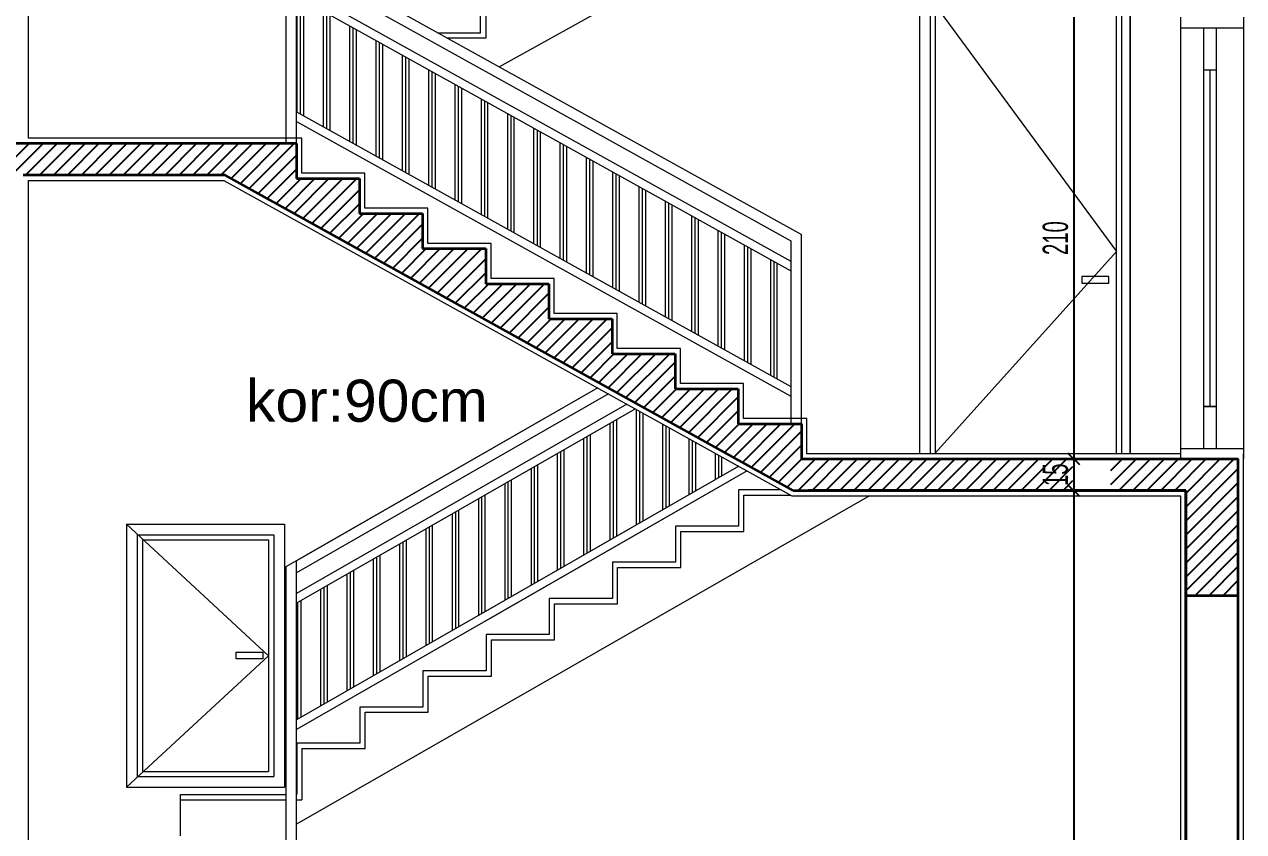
# Model space of a CAD drawing. Header units: inches. Extents: x -7543 to -822, y 102837 to 190349.
# Drawn here: x -828.2449 to -828.129, y 102836.9085 to 102836.9852 of the extents above; entities that cross this region are included whole.
import ezdxf

# ---------------------------------------------------------------- set-up
doc = ezdxf.new("R2010")
doc.units = ezdxf.units.IN
doc.header["$MEASUREMENT"] = 0
doc.linetypes.add('ACAD_ISO03W100', pattern=[30, 12, -18])
doc.layers.get('0').update_dxf_attribs({"lineweight": 25})
for name, color, linetype, lineweight, true_color in [('BALKON', 7, 'Continuous', 20, 0xffaaa9), ('DUVAR', 7, 'Continuous', 35, 0xfc4642), ('KAPI', 7, 'Continuous', 18, 0xffb360)]:
    doc.layers.add(name, color=color, linetype=linetype, lineweight=lineweight, true_color=true_color)
for name, color, linetype, lineweight in [('ICOL', 55, 'Continuous', 25), ('SIVA', 150, 'Continuous', 15), ('TARAMA', 8, 'Continuous', 25), ('YAZI', 7, 'Continuous', 25)]:
    doc.layers.add(name, color=color, linetype=linetype, lineweight=lineweight)
doc.styles.add('OLCU', font='tromand.shx', dxfattribs={"width": 0.6, "height": 12})
doc.styles.add('TURKCE', font='arial.ttf')

# ---------------------------------------------------------------- blocks, each defined once
blk = doc.blocks.new('_Oblique')
at = {"color": 0, "linetype": 'ByBlock', "lineweight": -2}
blk.add_line((-0.5, -0.5), (0.5, 0.5), dxfattribs=at)

msp = doc.modelspace()

# ---------------------------------------------------------------- linework, layer by layer
at = {"layer": 'BALKON'}
for p, q in [((-828.19978, 102836.98117), (-828.16517, 102837.00038)), ((-828.19978, 102836.98117), (-828.16517, 102837.00038)), ((-828.22005, 102836.99187), (-828.22005, 102836.97387)), ((-828.21905, 102836.99187), (-828.17105, 102836.96522)), ((-828.21905, 102836.97387), (-828.21905, 102836.99073)), ((-828.21905, 102836.99073), (-828.17205, 102836.96463)), ((-828.21905, 102836.98879), (-828.17205, 102836.96269)), ((-828.21905, 102836.98787), (-828.17205, 102836.96177)), ((-828.21897, 102836.97683), (-828.21897, 102836.98783)), ((-828.21865, 102836.97665), (-828.21865, 102836.98765)), ((-828.21834, 102836.97648), (-828.21834, 102836.98748)), ((-828.20155, 102836.98439), (-828.20155, 102836.98772)), ((-828.20155, 102836.98439), (-828.20155, 102836.98772)), ((-828.20105, 102836.98722), (-828.20105, 102836.98389)), ((-828.20105, 102836.98722), (-828.20105, 102836.98389)), ((-828.21647, 102836.97544), (-828.21647, 102836.98644)), ((-828.21615, 102836.97526), (-828.21615, 102836.98626)), ((-828.21584, 102836.97509), (-828.21584, 102836.98609)), ((-828.21397, 102836.97405), (-828.21397, 102836.98505)), ((-828.21365, 102836.97388), (-828.21365, 102836.98488)), ((-828.21334, 102836.9737), (-828.21334, 102836.9847)), ((-828.20558, 102836.98439), (-828.20155, 102836.98439)), ((-828.20558, 102836.98439), (-828.20155, 102836.98439)), ((-828.21147, 102836.97266), (-828.21147, 102836.98366)), ((-828.21115, 102836.97249), (-828.21115, 102836.98349)), ((-828.21084, 102836.97231), (-828.21084, 102836.98331)), ((-828.20105, 102836.98389), (-828.20468, 102836.98389)), ((-828.20105, 102836.98389), (-828.20468, 102836.98389)), ((-828.20897, 102836.97127), (-828.20897, 102836.98227)), ((-828.20865, 102836.9711), (-828.20865, 102836.9821)), ((-828.20834, 102836.97092), (-828.20834, 102836.98192)), ((-828.20647, 102836.96988), (-828.20647, 102836.98088)), ((-828.20615, 102836.96971), (-828.20615, 102836.98071)), ((-828.20584, 102836.96954), (-828.20584, 102836.98054)), ((-828.20397, 102836.9685), (-828.20397, 102836.9795)), ((-828.20365, 102836.96832), (-828.20365, 102836.97932)), ((-828.20334, 102836.96815), (-828.20334, 102836.97915)), ((-828.20147, 102836.96711), (-828.20147, 102836.97811)), ((-828.20115, 102836.96693), (-828.20115, 102836.97793)), ((-828.20084, 102836.96676), (-828.20084, 102836.97776)), ((-828.21905, 102836.97687), (-828.17205, 102836.95077)), ((-828.19897, 102836.96572), (-828.19897, 102836.97672)), ((-828.19865, 102836.96555), (-828.19865, 102836.97655)), ((-828.19834, 102836.96537), (-828.19834, 102836.97637)), ((-828.21905, 102836.97596), (-828.17205, 102836.94986)), ((-828.19647, 102836.96433), (-828.19647, 102836.97533)), ((-828.19615, 102836.96416), (-828.19615, 102836.97516)), ((-828.19584, 102836.96398), (-828.19584, 102836.97498)), ((-828.19397, 102836.96294), (-828.19397, 102836.97394)), ((-828.19365, 102836.96277), (-828.19365, 102836.97377)), ((-828.19334, 102836.96259), (-828.19334, 102836.97359)), ((-828.19147, 102836.96155), (-828.19147, 102836.97255)), ((-828.19115, 102836.96138), (-828.19115, 102836.97238)), ((-828.19084, 102836.96121), (-828.19084, 102836.97221)), ((-828.18897, 102836.96017), (-828.18897, 102836.97117)), ((-828.18865, 102836.95999), (-828.18865, 102836.97099)), ((-828.18834, 102836.95982), (-828.18834, 102836.97082)), ((-828.18647, 102836.95878), (-828.18647, 102836.96978)), ((-828.18615, 102836.9586), (-828.18615, 102836.9696)), ((-828.18584, 102836.95843), (-828.18584, 102836.96943)), ((-828.18397, 102836.95739), (-828.18397, 102836.96839)), ((-828.18365, 102836.95722), (-828.18365, 102836.96822)), ((-828.18334, 102836.95704), (-828.18334, 102836.96804)), ((-828.18147, 102836.956), (-828.18147, 102836.967)), ((-828.18115, 102836.95583), (-828.18115, 102836.96683)), ((-828.18084, 102836.95565), (-828.18084, 102836.96665)), ((-828.17897, 102836.95461), (-828.17897, 102836.96561)), ((-828.17865, 102836.95444), (-828.17865, 102836.96544)), ((-828.17834, 102836.95426), (-828.17834, 102836.96526)), ((-828.17205, 102836.96463), (-828.17205, 102836.94722)), ((-828.17105, 102836.94722), (-828.17105, 102836.96522)), ((-828.17647, 102836.95322), (-828.17647, 102836.96422)), ((-828.17615, 102836.95305), (-828.17615, 102836.96405)), ((-828.17584, 102836.95288), (-828.17584, 102836.96388)), ((-828.17397, 102836.95184), (-828.17397, 102836.96284)), ((-828.17365, 102836.95166), (-828.17365, 102836.96266)), ((-828.17334, 102836.95149), (-828.17334, 102836.96249)), ((-828.17105, 102836.94772), (-828.17105, 102836.96074)), ((-828.1904, 102836.95063), (-828.22005, 102836.93363)), ((-828.1904, 102836.95063), (-828.21905, 102836.9342)), ((-828.18938, 102836.95006), (-828.21905, 102836.93305)), ((-828.18938, 102836.95006), (-828.21905, 102836.93305)), ((-828.18765, 102836.9491), (-828.21905, 102836.93109)), ((-828.18765, 102836.9491), (-828.21905, 102836.93109)), ((-828.18683, 102836.94864), (-828.21905, 102836.93017)), ((-828.18683, 102836.94864), (-828.21905, 102836.93017)), ((-828.18672, 102836.93762), (-828.18672, 102836.94858)), ((-828.18641, 102836.9378), (-828.18641, 102836.94841)), ((-828.18922, 102836.93619), (-828.18922, 102836.94727)), ((-828.18891, 102836.93637), (-828.18891, 102836.94745)), ((-828.1886, 102836.93654), (-828.1886, 102836.94763)), ((-828.1861, 102836.93798), (-828.1861, 102836.94824)), ((-828.18422, 102836.93905), (-828.18422, 102836.9472)), ((-828.1911, 102836.93511), (-828.1911, 102836.9462)), ((-828.18391, 102836.93923), (-828.18391, 102836.94702)), ((-828.1836, 102836.93941), (-828.1836, 102836.94685)), ((-828.19172, 102836.93475), (-828.19172, 102836.94584)), ((-828.19141, 102836.93493), (-828.19141, 102836.94602)), ((-828.18172, 102836.94049), (-828.18172, 102836.94581)), ((-828.18141, 102836.94067), (-828.18141, 102836.94563)), ((-828.1811, 102836.94084), (-828.1811, 102836.94546)), ((-828.19422, 102836.93332), (-828.19422, 102836.9444)), ((-828.19391, 102836.9335), (-828.19391, 102836.94458)), ((-828.1936, 102836.93368), (-828.1936, 102836.94476)), ((-828.17922, 102836.94192), (-828.17922, 102836.94442)), ((-828.17891, 102836.9421), (-828.17891, 102836.94425)), ((-828.1786, 102836.94228), (-828.1786, 102836.94407)), ((-828.17701, 102836.94319), (-828.21905, 102836.91908)), ((-828.17619, 102836.94274), (-828.21905, 102836.91816)), ((-828.17701, 102836.94319), (-828.20196, 102836.92888)), ((-828.17619, 102836.94274), (-828.20113, 102836.92844)), ((-828.19672, 102836.93189), (-828.19672, 102836.94297)), ((-828.19641, 102836.93207), (-828.19641, 102836.94315)), ((-828.1961, 102836.93224), (-828.1961, 102836.94333)), ((-828.19922, 102836.93045), (-828.19922, 102836.94154)), ((-828.19891, 102836.93063), (-828.19891, 102836.94172)), ((-828.1986, 102836.93081), (-828.1986, 102836.9419)), ((-828.16459, 102836.94038), (-828.21905, 102836.90916)), ((-828.20141, 102836.9292), (-828.20141, 102836.94028)), ((-828.2011, 102836.92938), (-828.2011, 102836.94046)), ((-828.17297, 102836.94094), (-828.17702, 102836.94094)), ((-828.17702, 102836.94094), (-828.17702, 102836.9375)), ((-828.17652, 102836.937), (-828.17652, 102836.94044)), ((-828.17652, 102836.94044), (-828.17207, 102836.94044)), ((-828.20172, 102836.92902), (-828.20172, 102836.9401)), ((-828.20422, 102836.92759), (-828.20422, 102836.93867)), ((-828.20391, 102836.92777), (-828.20391, 102836.93885)), ((-828.2036, 102836.92794), (-828.2036, 102836.93903)), ((-828.20672, 102836.92615), (-828.20672, 102836.93724)), ((-828.20641, 102836.92633), (-828.20641, 102836.93742)), ((-828.2061, 102836.92651), (-828.2061, 102836.9376)), ((-828.17702, 102836.9375), (-828.18302, 102836.9375)), ((-828.18302, 102836.9375), (-828.18302, 102836.93406)), ((-828.18252, 102836.93356), (-828.18252, 102836.937)), ((-828.18252, 102836.937), (-828.17652, 102836.937)), ((-828.20922, 102836.92472), (-828.20922, 102836.9358)), ((-828.20891, 102836.9249), (-828.20891, 102836.93598)), ((-828.2086, 102836.92508), (-828.2086, 102836.93616)), ((-828.21141, 102836.92347), (-828.21141, 102836.93455)), ((-828.2111, 102836.92364), (-828.2111, 102836.93473)), ((-828.22005, 102836.93363), (-828.22005, 102836.88934)), ((-828.21905, 102836.88934), (-828.21905, 102836.9342)), ((-828.2136, 102836.92221), (-828.2136, 102836.9333)), ((-828.21172, 102836.92329), (-828.21172, 102836.93437)), ((-828.18302, 102836.93406), (-828.18902, 102836.93406)), ((-828.18902, 102836.93406), (-828.18902, 102836.93062)), ((-828.18852, 102836.93012), (-828.18852, 102836.93356)), ((-828.18852, 102836.93356), (-828.18252, 102836.93356)), ((-828.21422, 102836.92185), (-828.21422, 102836.93294)), ((-828.21391, 102836.92203), (-828.21391, 102836.93312)), ((-828.21672, 102836.92042), (-828.21672, 102836.9315)), ((-828.21641, 102836.9206), (-828.21641, 102836.93168)), ((-828.2161, 102836.92078), (-828.2161, 102836.93186)), ((-828.21891, 102836.91917), (-828.21891, 102836.93025)), ((-828.2186, 102836.91934), (-828.2186, 102836.93043)), ((-828.18902, 102836.93062), (-828.19502, 102836.93062)), ((-828.19502, 102836.93062), (-828.19502, 102836.92718)), ((-828.19452, 102836.92668), (-828.19452, 102836.93012)), ((-828.19452, 102836.93012), (-828.18852, 102836.93012)), ((-828.19502, 102836.92718), (-828.20102, 102836.92718)), ((-828.20102, 102836.92718), (-828.20102, 102836.92374)), ((-828.20052, 102836.92324), (-828.20052, 102836.92668)), ((-828.20052, 102836.92668), (-828.19452, 102836.92668)), ((-828.20102, 102836.92374), (-828.20702, 102836.92374)), ((-828.20702, 102836.92374), (-828.20702, 102836.9203)), ((-828.20652, 102836.9198), (-828.20652, 102836.92324)), ((-828.20652, 102836.92324), (-828.20052, 102836.92324)), ((-828.20702, 102836.9203), (-828.21302, 102836.9203)), ((-828.21302, 102836.9203), (-828.21302, 102836.91686)), ((-828.21252, 102836.91636), (-828.21252, 102836.9198)), ((-828.21252, 102836.9198), (-828.20652, 102836.9198)), ((-828.21302, 102836.91686), (-828.21902, 102836.91686)), ((-828.21902, 102836.91686), (-828.21902, 102836.91198)), ((-828.21852, 102836.91636), (-828.21252, 102836.91636)), ((-828.21852, 102836.91636), (-828.21852, 102836.91148)), ((-828.23006, 102836.90804), (-828.23006, 102836.91198)), ((-828.23006, 102836.91198), (-828.22005, 102836.91198)), ((-828.23006, 102836.91148), (-828.22005, 102836.91148)), ((-828.21905, 102836.91198), (-828.21902, 102836.91198)), ((-828.21905, 102836.91148), (-828.21852, 102836.91148))]:
    msp.add_line(p, q, dxfattribs=at)
at = {"layer": 'DUVAR'}
for p, q in [((-828.21905, 102836.97387), (-828.24902, 102836.97387)), ((-828.21905, 102836.97387), (-828.21905, 102836.97054)), ((-828.22583, 102836.97087), (-828.24502, 102836.97087)), ((-828.17183, 102836.94088), (-828.22583, 102836.97087)), ((-828.21905, 102836.97054), (-828.21305, 102836.97054)), ((-828.21305, 102836.97054), (-828.21305, 102836.96721)), ((-828.21305, 102836.96721), (-828.20705, 102836.96721)), ((-828.20705, 102836.96721), (-828.20705, 102836.96388)), ((-828.20705, 102836.96388), (-828.20105, 102836.96388)), ((-828.20105, 102836.96388), (-828.20105, 102836.96054)), ((-828.20105, 102836.96054), (-828.19505, 102836.96054)), ((-828.19505, 102836.96054), (-828.19505, 102836.95721)), ((-828.19505, 102836.95721), (-828.18905, 102836.95721)), ((-828.18905, 102836.95721), (-828.18905, 102836.95388)), ((-828.18905, 102836.95388), (-828.18305, 102836.95388)), ((-828.18305, 102836.95388), (-828.18305, 102836.95055)), ((-828.18305, 102836.95055), (-828.17705, 102836.95055)), ((-828.17705, 102836.95055), (-828.17705, 102836.94722)), ((-828.17705, 102836.94722), (-828.17105, 102836.94722)), ((-828.17105, 102836.94722), (-828.17105, 102836.94388)), ((-828.17105, 102836.94388), (-828.12952, 102836.94388)), ((-828.12952, 102836.83988), (-828.12952, 102836.94388)), ((-828.17183, 102836.94088), (-828.13452, 102836.94088)), ((-828.13452, 102836.94088), (-828.17042, 102836.94088)), ((-828.13452, 102836.94088), (-828.13452, 102836.85788)), ((-828.13452, 102836.94088), (-828.13452, 102836.85788)), ((-828.13452, 102836.85788), (-828.13452, 102836.94088)), ((-828.13452, 102836.85788), (-828.13452, 102836.94088)), ((-828.12952, 102836.93088), (-828.13452, 102836.93088))]:
    msp.add_line(p, q, dxfattribs=at)
at = {"layer": 'ICOL'}
for p, q in [((-828.14517, 102836.98588), (-828.14517, 102836.94388)), ((-828.14517, 102836.94388), (-828.14517, 102836.94088)), ((-828.14517, 102836.94088), (-828.14517, 102836.85788))]:
    msp.add_line(p, q, dxfattribs=at)
at = {"layer": 'ICOL', "color": 53}
for p, q in [((-828.1416, 102836.94388), (-828.14601, 102836.94388)), ((-828.1416, 102836.94388), (-828.14601, 102836.94388)), ((-828.1416, 102836.94088), (-828.14601, 102836.94088)), ((-828.1416, 102836.94088), (-828.14601, 102836.94088))]:
    msp.add_line(p, q, dxfattribs=at)
at = {"layer": 'KAPI'}
for p, q in [((-828.15979, 102836.94448), (-828.15979, 102836.98848)), ((-828.13979, 102836.94448), (-828.13979, 102836.98848)), ((-828.13979, 102836.94448), (-828.13979, 102836.98848)), ((-828.15879, 102836.94448), (-828.15879, 102836.98748)), ((-828.15829, 102836.94448), (-828.15829, 102836.98698)), ((-828.14109, 102836.94448), (-828.14109, 102836.98698)), ((-828.14059, 102836.94448), (-828.14059, 102836.98748)), ((-828.13979, 102836.98748), (-828.13979, 102836.94438)), ((-828.13979, 102836.98748), (-828.13979, 102836.94438)), ((-828.13502, 102836.98588), (-828.13502, 102836.98488)), ((-828.12902, 102836.98588), (-828.12902, 102836.94488)), ((-828.13502, 102836.98488), (-828.12902, 102836.98488)), ((-828.13502, 102836.98488), (-828.13502, 102836.94488)), ((-828.13282, 102836.98488), (-828.13282, 102836.94488)), ((-828.13162, 102836.98488), (-828.13162, 102836.94488)), ((-828.13282, 102836.98088), (-828.13162, 102836.98088)), ((-828.13222, 102836.98088), (-828.13222, 102836.94888)), ((-828.13282, 102836.94888), (-828.13162, 102836.94888)), ((-828.13162, 102836.94888), (-828.13282, 102836.94888)), ((-828.13502, 102836.94488), (-828.12902, 102836.94488)), ((-828.13502, 102836.94488), (-828.13502, 102836.94388)), ((-828.12902, 102836.94488), (-828.12902, 102836.94388)), ((-828.23519, 102836.93768), (-828.22019, 102836.93768)), ((-828.23519, 102836.93768), (-828.23519, 102836.91268)), ((-828.22019, 102836.93768), (-828.22019, 102836.91268)), ((-828.23419, 102836.93668), (-828.22119, 102836.93668)), ((-828.23419, 102836.93668), (-828.23419, 102836.91368)), ((-828.23369, 102836.93618), (-828.22169, 102836.93618)), ((-828.23369, 102836.93618), (-828.23369, 102836.91418)), ((-828.22169, 102836.93618), (-828.22169, 102836.91418)), ((-828.22119, 102836.93668), (-828.22119, 102836.91368)), ((-828.22479, 102836.92487), (-828.22479, 102836.9255)), ((-828.22479, 102836.9255), (-828.22224, 102836.9255)), ((-828.22224, 102836.9255), (-828.22224, 102836.92487)), ((-828.22224, 102836.92487), (-828.22479, 102836.92487)), ((-828.23419, 102836.91368), (-828.22119, 102836.91368)), ((-828.23369, 102836.91418), (-828.22169, 102836.91418)), ((-828.23519, 102836.91268), (-828.22019, 102836.91268))]:
    msp.add_line(p, q, dxfattribs=at)
at = {"layer": 'KAPI', "linetype": 'ACAD_ISO03W100'}
for p, q in [((-828.15829, 102836.98698), (-828.14109, 102836.96361)), ((-828.14109, 102836.96361), (-828.15829, 102836.94448)), ((-828.23519, 102836.93768), (-828.22169, 102836.92518)), ((-828.22169, 102836.92518), (-828.23519, 102836.91268))]:
    msp.add_line(p, q, dxfattribs=at)
at = {"layer": 'KAPI'}
msp.add_lwpolyline([(-828.14184, 102836.96123), (-828.14439, 102836.96123), (-828.14439, 102836.96059), (-828.14184, 102836.96059)], close=True, dxfattribs=at)
at = {"layer": 'SIVA'}
for p, q in [((-828.24452, 102836.97437), (-828.24452, 102837.00063)), ((-828.21855, 102836.97437), (-828.24452, 102836.97437)), ((-828.21855, 102836.97104), (-828.21855, 102836.97437)), ((-828.24452, 102836.93718), (-828.24452, 102836.97037)), ((-828.24452, 102836.97037), (-828.22596, 102836.97037)), ((-828.22596, 102836.97037), (-828.17196, 102836.94038)), ((-828.21255, 102836.97104), (-828.21855, 102836.97104)), ((-828.21255, 102836.96771), (-828.21255, 102836.97104)), ((-828.20655, 102836.96771), (-828.21255, 102836.96771)), ((-828.20655, 102836.96438), (-828.20655, 102836.96771)), ((-828.20055, 102836.96438), (-828.20655, 102836.96438)), ((-828.20055, 102836.96104), (-828.20055, 102836.96438)), ((-828.19455, 102836.96104), (-828.20055, 102836.96104)), ((-828.19455, 102836.95771), (-828.19455, 102836.96104)), ((-828.18855, 102836.95771), (-828.19455, 102836.95771)), ((-828.18855, 102836.95438), (-828.18855, 102836.95771)), ((-828.18255, 102836.95438), (-828.18855, 102836.95438)), ((-828.18255, 102836.95105), (-828.18255, 102836.95438)), ((-828.17655, 102836.95105), (-828.18255, 102836.95105)), ((-828.17655, 102836.94772), (-828.17655, 102836.95105)), ((-828.17055, 102836.94772), (-828.17655, 102836.94772)), ((-828.17055, 102836.94438), (-828.17055, 102836.94772)), ((-828.13502, 102836.94438), (-828.17055, 102836.94438)), ((-828.13452, 102836.94388), (-828.13502, 102836.94388)), ((-828.12902, 102836.83988), (-828.12902, 102836.94438)), ((-828.24452, 102836.89622), (-828.24452, 102836.94088)), ((-828.17196, 102836.94038), (-828.13502, 102836.94038)), ((-828.13502, 102836.94038), (-828.13502, 102836.85838))]:
    msp.add_line(p, q, dxfattribs=at)
at = {"layer": 'TARAMA'}
for p, q in [((-828.24902, 102836.9693), (-828.24445, 102836.97387)), ((-828.24902, 102836.96798), (-828.24312, 102836.97387)), ((-828.2448, 102836.97087), (-828.2418, 102836.97387)), ((-828.24347, 102836.97087), (-828.24047, 102836.97387)), ((-828.24214, 102836.97087), (-828.23914, 102836.97387)), ((-828.24082, 102836.97087), (-828.23782, 102836.97387)), ((-828.23949, 102836.97087), (-828.23649, 102836.97387)), ((-828.23817, 102836.97087), (-828.23517, 102836.97387)), ((-828.23684, 102836.97087), (-828.23384, 102836.97387)), ((-828.23552, 102836.97087), (-828.23252, 102836.97387)), ((-828.23419, 102836.97087), (-828.23119, 102836.97387)), ((-828.23286, 102836.97087), (-828.22986, 102836.97387)), ((-828.23154, 102836.97087), (-828.22854, 102836.97387)), ((-828.23021, 102836.97087), (-828.22721, 102836.97387)), ((-828.22889, 102836.97087), (-828.22589, 102836.97387)), ((-828.22756, 102836.97087), (-828.22456, 102836.97387)), ((-828.22623, 102836.97087), (-828.22323, 102836.97387)), ((-828.22524, 102836.97054), (-828.22191, 102836.97387)), ((-828.22438, 102836.97007), (-828.22058, 102836.97387)), ((-828.22353, 102836.9696), (-828.21926, 102836.97387)), ((-828.2444, 102836.97326), (-828.2444, 102836.97326)), ((-828.24307, 102836.97326), (-828.24307, 102836.97326)), ((-828.24174, 102836.97326), (-828.24174, 102836.97326)), ((-828.24042, 102836.97326), (-828.24042, 102836.97326)), ((-828.23909, 102836.97326), (-828.23909, 102836.97326)), ((-828.23777, 102836.97326), (-828.23777, 102836.97326)), ((-828.23644, 102836.97326), (-828.23644, 102836.97326)), ((-828.23511, 102836.97326), (-828.23511, 102836.97326)), ((-828.23379, 102836.97326), (-828.23379, 102836.97326)), ((-828.23246, 102836.97326), (-828.23246, 102836.97326)), ((-828.23114, 102836.97326), (-828.23114, 102836.97326)), ((-828.22981, 102836.97326), (-828.22981, 102836.97326)), ((-828.22849, 102836.97326), (-828.22849, 102836.97326)), ((-828.22716, 102836.97326), (-828.22716, 102836.97326)), ((-828.22583, 102836.97326), (-828.22583, 102836.97326)), ((-828.22451, 102836.97326), (-828.22451, 102836.97326)), ((-828.22318, 102836.97326), (-828.22318, 102836.97326)), ((-828.22268, 102836.96912), (-828.21905, 102836.97275)), ((-828.22186, 102836.97326), (-828.22186, 102836.97326)), ((-828.22053, 102836.97326), (-828.22053, 102836.97326)), ((-828.2192, 102836.97326), (-828.2192, 102836.97326)), ((-828.2444, 102836.97194), (-828.2444, 102836.97194)), ((-828.24373, 102836.9726), (-828.24373, 102836.9726)), ((-828.24307, 102836.97194), (-828.24307, 102836.97194)), ((-828.24241, 102836.9726), (-828.24241, 102836.9726)), ((-828.24174, 102836.97194), (-828.24174, 102836.97194)), ((-828.24108, 102836.9726), (-828.24108, 102836.9726)), ((-828.24042, 102836.97194), (-828.24042, 102836.97194)), ((-828.23975, 102836.9726), (-828.23975, 102836.9726)), ((-828.23909, 102836.97194), (-828.23909, 102836.97194)), ((-828.23843, 102836.9726), (-828.23843, 102836.9726)), ((-828.23777, 102836.97194), (-828.23777, 102836.97194)), ((-828.2371, 102836.9726), (-828.2371, 102836.9726)), ((-828.23644, 102836.97194), (-828.23644, 102836.97194)), ((-828.23578, 102836.9726), (-828.23578, 102836.9726)), ((-828.23511, 102836.97194), (-828.23511, 102836.97194)), ((-828.23445, 102836.9726), (-828.23445, 102836.9726)), ((-828.23379, 102836.97194), (-828.23379, 102836.97194)), ((-828.23313, 102836.9726), (-828.23313, 102836.9726)), ((-828.23246, 102836.97194), (-828.23246, 102836.97194)), ((-828.2318, 102836.9726), (-828.2318, 102836.9726)), ((-828.23114, 102836.97194), (-828.23114, 102836.97194)), ((-828.23047, 102836.9726), (-828.23047, 102836.9726)), ((-828.22981, 102836.97194), (-828.22981, 102836.97194)), ((-828.22915, 102836.9726), (-828.22915, 102836.9726)), ((-828.22849, 102836.97194), (-828.22849, 102836.97194)), ((-828.22782, 102836.9726), (-828.22782, 102836.9726)), ((-828.22716, 102836.97194), (-828.22716, 102836.97194)), ((-828.2265, 102836.9726), (-828.2265, 102836.9726)), ((-828.22583, 102836.97194), (-828.22583, 102836.97194)), ((-828.22517, 102836.9726), (-828.22517, 102836.9726)), ((-828.22451, 102836.97194), (-828.22451, 102836.97194)), ((-828.22384, 102836.9726), (-828.22384, 102836.9726)), ((-828.22318, 102836.97194), (-828.22318, 102836.97194)), ((-828.22252, 102836.9726), (-828.22252, 102836.9726)), ((-828.22186, 102836.97194), (-828.22186, 102836.97194)), ((-828.22119, 102836.9726), (-828.22119, 102836.9726)), ((-828.22053, 102836.97194), (-828.22053, 102836.97194)), ((-828.21987, 102836.9726), (-828.21987, 102836.9726)), ((-828.2192, 102836.97194), (-828.2192, 102836.97194)), ((-828.24373, 102836.97127), (-828.24373, 102836.97127)), ((-828.24241, 102836.97127), (-828.24241, 102836.97127)), ((-828.24108, 102836.97127), (-828.24108, 102836.97127)), ((-828.23975, 102836.97127), (-828.23975, 102836.97127)), ((-828.23843, 102836.97127), (-828.23843, 102836.97127)), ((-828.2371, 102836.97127), (-828.2371, 102836.97127)), ((-828.23578, 102836.97127), (-828.23578, 102836.97127)), ((-828.23445, 102836.97127), (-828.23445, 102836.97127)), ((-828.23313, 102836.97127), (-828.23313, 102836.97127)), ((-828.2318, 102836.97127), (-828.2318, 102836.97127)), ((-828.23047, 102836.97127), (-828.23047, 102836.97127)), ((-828.22915, 102836.97127), (-828.22915, 102836.97127)), ((-828.22782, 102836.97127), (-828.22782, 102836.97127)), ((-828.2265, 102836.97127), (-828.2265, 102836.97127)), ((-828.22517, 102836.97127), (-828.22517, 102836.97127)), ((-828.22451, 102836.97061), (-828.22451, 102836.97061)), ((-828.22384, 102836.97127), (-828.22384, 102836.97127)), ((-828.22318, 102836.97061), (-828.22318, 102836.97061)), ((-828.22252, 102836.97127), (-828.22252, 102836.97127)), ((-828.22186, 102836.97061), (-828.22186, 102836.97061)), ((-828.22183, 102836.96865), (-828.21905, 102836.97143)), ((-828.22119, 102836.97127), (-828.22119, 102836.97127)), ((-828.22097, 102836.96818), (-828.21861, 102836.97054)), ((-828.22053, 102836.97061), (-828.22053, 102836.97061)), ((-828.22012, 102836.9677), (-828.21729, 102836.97054)), ((-828.21987, 102836.97127), (-828.21987, 102836.97127)), ((-828.21927, 102836.96723), (-828.21596, 102836.97054)), ((-828.2192, 102836.97061), (-828.2192, 102836.97061)), ((-828.21842, 102836.96676), (-828.21463, 102836.97054)), ((-828.21757, 102836.96628), (-828.21331, 102836.97054)), ((-828.22384, 102836.96995), (-828.22384, 102836.96995)), ((-828.22252, 102836.96995), (-828.22252, 102836.96995)), ((-828.22186, 102836.96929), (-828.22186, 102836.96929)), ((-828.22119, 102836.96995), (-828.22119, 102836.96995)), ((-828.22053, 102836.96929), (-828.22053, 102836.96929)), ((-828.21987, 102836.96995), (-828.21987, 102836.96995)), ((-828.2192, 102836.96929), (-828.2192, 102836.96929)), ((-828.21854, 102836.96995), (-828.21854, 102836.96995)), ((-828.21788, 102836.96929), (-828.21788, 102836.96929)), ((-828.21722, 102836.96995), (-828.21722, 102836.96995)), ((-828.21671, 102836.96581), (-828.21305, 102836.96947)), ((-828.21655, 102836.96929), (-828.21655, 102836.96929)), ((-828.21589, 102836.96995), (-828.21589, 102836.96995)), ((-828.21523, 102836.96929), (-828.21523, 102836.96929)), ((-828.21456, 102836.96995), (-828.21456, 102836.96995)), ((-828.2139, 102836.96929), (-828.2139, 102836.96929)), ((-828.21324, 102836.96995), (-828.21324, 102836.96995)), ((-828.22119, 102836.96862), (-828.22119, 102836.96862)), ((-828.21987, 102836.96862), (-828.21987, 102836.96862)), ((-828.21854, 102836.96862), (-828.21854, 102836.96862)), ((-828.21722, 102836.96862), (-828.21722, 102836.96862)), ((-828.21589, 102836.96862), (-828.21589, 102836.96862)), ((-828.21586, 102836.96534), (-828.21305, 102836.96815)), ((-828.21456, 102836.96862), (-828.21456, 102836.96862)), ((-828.21324, 102836.96862), (-828.21324, 102836.96862)), ((-828.22053, 102836.96796), (-828.22053, 102836.96796)), ((-828.2192, 102836.96796), (-828.2192, 102836.96796)), ((-828.21854, 102836.9673), (-828.21854, 102836.9673)), ((-828.21788, 102836.96796), (-828.21788, 102836.96796)), ((-828.21722, 102836.9673), (-828.21722, 102836.9673)), ((-828.21655, 102836.96796), (-828.21655, 102836.96796)), ((-828.21589, 102836.9673), (-828.21589, 102836.9673)), ((-828.21523, 102836.96796), (-828.21523, 102836.96796)), ((-828.21501, 102836.96486), (-828.21266, 102836.96721)), ((-828.21456, 102836.9673), (-828.21456, 102836.9673)), ((-828.21416, 102836.96439), (-828.21134, 102836.96721)), ((-828.2139, 102836.96796), (-828.2139, 102836.96796)), ((-828.2133, 102836.96392), (-828.21001, 102836.96721)), ((-828.21324, 102836.9673), (-828.21324, 102836.9673)), ((-828.21245, 102836.96344), (-828.20869, 102836.96721)), ((-828.2116, 102836.96297), (-828.20736, 102836.96721)), ((-828.21788, 102836.96663), (-828.21788, 102836.96663)), ((-828.21655, 102836.96663), (-828.21655, 102836.96663)), ((-828.21589, 102836.96597), (-828.21589, 102836.96597)), ((-828.21523, 102836.96663), (-828.21523, 102836.96663)), ((-828.21456, 102836.96597), (-828.21456, 102836.96597)), ((-828.2139, 102836.96663), (-828.2139, 102836.96663)), ((-828.21324, 102836.96597), (-828.21324, 102836.96597)), ((-828.21258, 102836.96663), (-828.21258, 102836.96663)), ((-828.21191, 102836.96597), (-828.21191, 102836.96597)), ((-828.21125, 102836.96663), (-828.21125, 102836.96663)), ((-828.21075, 102836.9625), (-828.20705, 102836.96619)), ((-828.21059, 102836.96597), (-828.21059, 102836.96597)), ((-828.20992, 102836.96663), (-828.20992, 102836.96663)), ((-828.20926, 102836.96597), (-828.20926, 102836.96597)), ((-828.2086, 102836.96663), (-828.2086, 102836.96663)), ((-828.20793, 102836.96597), (-828.20793, 102836.96597)), ((-828.20727, 102836.96663), (-828.20727, 102836.96663)), ((-828.21523, 102836.96531), (-828.21523, 102836.96531)), ((-828.21456, 102836.96464), (-828.21456, 102836.96464)), ((-828.2139, 102836.96531), (-828.2139, 102836.96531)), ((-828.21324, 102836.96464), (-828.21324, 102836.96464)), ((-828.21258, 102836.96531), (-828.21258, 102836.96531)), ((-828.21191, 102836.96464), (-828.21191, 102836.96464)), ((-828.21125, 102836.96531), (-828.21125, 102836.96531)), ((-828.21059, 102836.96464), (-828.21059, 102836.96464)), ((-828.20992, 102836.96531), (-828.20992, 102836.96531)), ((-828.20989, 102836.96202), (-828.20705, 102836.96487)), ((-828.20926, 102836.96464), (-828.20926, 102836.96464)), ((-828.2086, 102836.96531), (-828.2086, 102836.96531)), ((-828.20793, 102836.96464), (-828.20793, 102836.96464)), ((-828.20727, 102836.96531), (-828.20727, 102836.96531)), ((-828.21258, 102836.96398), (-828.21258, 102836.96398)), ((-828.21125, 102836.96398), (-828.21125, 102836.96398)), ((-828.20992, 102836.96398), (-828.20992, 102836.96398)), ((-828.20904, 102836.96155), (-828.20671, 102836.96388)), ((-828.2086, 102836.96398), (-828.2086, 102836.96398)), ((-828.20819, 102836.96108), (-828.20539, 102836.96388)), ((-828.20734, 102836.9606), (-828.20406, 102836.96388)), ((-828.20727, 102836.96398), (-828.20727, 102836.96398)), ((-828.20648, 102836.96013), (-828.20274, 102836.96388)), ((-828.20563, 102836.95966), (-828.20141, 102836.96388)), ((-828.21191, 102836.96332), (-828.21191, 102836.96332)), ((-828.21059, 102836.96332), (-828.21059, 102836.96332)), ((-828.20992, 102836.96266), (-828.20992, 102836.96266)), ((-828.20926, 102836.96332), (-828.20926, 102836.96332)), ((-828.2086, 102836.96266), (-828.2086, 102836.96266)), ((-828.20793, 102836.96332), (-828.20793, 102836.96332)), ((-828.20727, 102836.96266), (-828.20727, 102836.96266)), ((-828.20661, 102836.96332), (-828.20661, 102836.96332)), ((-828.20595, 102836.96266), (-828.20595, 102836.96266)), ((-828.20528, 102836.96332), (-828.20528, 102836.96332)), ((-828.20478, 102836.95918), (-828.20105, 102836.96291)), ((-828.20462, 102836.96266), (-828.20462, 102836.96266)), ((-828.20396, 102836.96332), (-828.20396, 102836.96332)), ((-828.20329, 102836.96266), (-828.20329, 102836.96266)), ((-828.20263, 102836.96332), (-828.20263, 102836.96332)), ((-828.20197, 102836.96266), (-828.20197, 102836.96266)), ((-828.20131, 102836.96332), (-828.20131, 102836.96332)), ((-828.20926, 102836.96199), (-828.20926, 102836.96199)), ((-828.2086, 102836.96133), (-828.2086, 102836.96133)), ((-828.20793, 102836.96199), (-828.20793, 102836.96199)), ((-828.20727, 102836.96133), (-828.20727, 102836.96133)), ((-828.20661, 102836.96199), (-828.20661, 102836.96199)), ((-828.20595, 102836.96133), (-828.20595, 102836.96133)), ((-828.20528, 102836.96199), (-828.20528, 102836.96199)), ((-828.20462, 102836.96133), (-828.20462, 102836.96133)), ((-828.20396, 102836.96199), (-828.20396, 102836.96199)), ((-828.20393, 102836.95871), (-828.20105, 102836.96158)), ((-828.20329, 102836.96133), (-828.20329, 102836.96133)), ((-828.20263, 102836.96199), (-828.20263, 102836.96199)), ((-828.20197, 102836.96133), (-828.20197, 102836.96133)), ((-828.20131, 102836.96199), (-828.20131, 102836.96199)), ((-828.20661, 102836.96067), (-828.20661, 102836.96067)), ((-828.20595, 102836.96), (-828.20595, 102836.96)), ((-828.20528, 102836.96067), (-828.20528, 102836.96067)), ((-828.20462, 102836.96), (-828.20462, 102836.96)), ((-828.20396, 102836.96067), (-828.20396, 102836.96067)), ((-828.20329, 102836.96), (-828.20329, 102836.96)), ((-828.20307, 102836.95824), (-828.20077, 102836.96054)), ((-828.20263, 102836.96067), (-828.20263, 102836.96067)), ((-828.20222, 102836.95776), (-828.19944, 102836.96054)), ((-828.20197, 102836.96), (-828.20197, 102836.96)), ((-828.20137, 102836.95729), (-828.19811, 102836.96054)), ((-828.20131, 102836.96067), (-828.20131, 102836.96067)), ((-828.20064, 102836.96), (-828.20064, 102836.96)), ((-828.20052, 102836.95682), (-828.19679, 102836.96054)), ((-828.19966, 102836.95634), (-828.19546, 102836.96054)), ((-828.19932, 102836.96), (-828.19932, 102836.96)), ((-828.19799, 102836.96), (-828.19799, 102836.96)), ((-828.19667, 102836.96), (-828.19667, 102836.96)), ((-828.19534, 102836.96), (-828.19534, 102836.96)), ((-828.20396, 102836.95934), (-828.20396, 102836.95934)), ((-828.20263, 102836.95934), (-828.20263, 102836.95934)), ((-828.20131, 102836.95934), (-828.20131, 102836.95934)), ((-828.19998, 102836.95934), (-828.19998, 102836.95934)), ((-828.19881, 102836.95587), (-828.19505, 102836.95963)), ((-828.19865, 102836.95934), (-828.19865, 102836.95934)), ((-828.19733, 102836.95934), (-828.19733, 102836.95934)), ((-828.196, 102836.95934), (-828.196, 102836.95934)), ((-828.20329, 102836.95868), (-828.20329, 102836.95868)), ((-828.20263, 102836.95802), (-828.20263, 102836.95802)), ((-828.20197, 102836.95868), (-828.20197, 102836.95868)), ((-828.20131, 102836.95802), (-828.20131, 102836.95802)), ((-828.20064, 102836.95868), (-828.20064, 102836.95868)), ((-828.19998, 102836.95802), (-828.19998, 102836.95802)), ((-828.19932, 102836.95868), (-828.19932, 102836.95868)), ((-828.19865, 102836.95802), (-828.19865, 102836.95802)), ((-828.19799, 102836.95868), (-828.19799, 102836.95868)), ((-828.19796, 102836.9554), (-828.19505, 102836.9583)), ((-828.19733, 102836.95802), (-828.19733, 102836.95802)), ((-828.19667, 102836.95868), (-828.19667, 102836.95868)), ((-828.196, 102836.95802), (-828.196, 102836.95802)), ((-828.19534, 102836.95868), (-828.19534, 102836.95868)), ((-828.20064, 102836.95735), (-828.20064, 102836.95735)), ((-828.19998, 102836.95669), (-828.19998, 102836.95669)), ((-828.19932, 102836.95735), (-828.19932, 102836.95735)), ((-828.19865, 102836.95669), (-828.19865, 102836.95669)), ((-828.19799, 102836.95735), (-828.19799, 102836.95735)), ((-828.19733, 102836.95669), (-828.19733, 102836.95669)), ((-828.19711, 102836.95492), (-828.19482, 102836.95721)), ((-828.19667, 102836.95735), (-828.19667, 102836.95735)), ((-828.19625, 102836.95445), (-828.19349, 102836.95721)), ((-828.196, 102836.95669), (-828.196, 102836.95669)), ((-828.1954, 102836.95398), (-828.19216, 102836.95721)), ((-828.19534, 102836.95735), (-828.19534, 102836.95735)), ((-828.19468, 102836.95669), (-828.19468, 102836.95669)), ((-828.19455, 102836.9535), (-828.19084, 102836.95721)), ((-828.1937, 102836.95303), (-828.18951, 102836.95721)), ((-828.19335, 102836.95669), (-828.19335, 102836.95669)), ((-828.19203, 102836.95669), (-828.19203, 102836.95669)), ((-828.1907, 102836.95669), (-828.1907, 102836.95669)), ((-828.18937, 102836.95669), (-828.18937, 102836.95669)), ((-828.19799, 102836.95603), (-828.19799, 102836.95603)), ((-828.19733, 102836.95536), (-828.19733, 102836.95536)), ((-828.19667, 102836.95603), (-828.19667, 102836.95603)), ((-828.196, 102836.95536), (-828.196, 102836.95536)), ((-828.19534, 102836.95603), (-828.19534, 102836.95603)), ((-828.19468, 102836.95536), (-828.19468, 102836.95536)), ((-828.19401, 102836.95603), (-828.19401, 102836.95603)), ((-828.19335, 102836.95536), (-828.19335, 102836.95536)), ((-828.19284, 102836.95256), (-828.18905, 102836.95635)), ((-828.19269, 102836.95603), (-828.19269, 102836.95603)), ((-828.19203, 102836.95536), (-828.19203, 102836.95536)), ((-828.19136, 102836.95603), (-828.19136, 102836.95603)), ((-828.1907, 102836.95536), (-828.1907, 102836.95536)), ((-828.19004, 102836.95603), (-828.19004, 102836.95603)), ((-828.18937, 102836.95536), (-828.18937, 102836.95536)), ((-828.19667, 102836.9547), (-828.19667, 102836.9547)), ((-828.19534, 102836.9547), (-828.19534, 102836.9547)), ((-828.19401, 102836.9547), (-828.19401, 102836.9547)), ((-828.19269, 102836.9547), (-828.19269, 102836.9547)), ((-828.19199, 102836.95208), (-828.18905, 102836.95502)), ((-828.19136, 102836.9547), (-828.19136, 102836.9547)), ((-828.19004, 102836.9547), (-828.19004, 102836.9547)), ((-828.19468, 102836.95404), (-828.19468, 102836.95404)), ((-828.19401, 102836.95338), (-828.19401, 102836.95338)), ((-828.19335, 102836.95404), (-828.19335, 102836.95404)), ((-828.19269, 102836.95338), (-828.19269, 102836.95338)), ((-828.19203, 102836.95404), (-828.19203, 102836.95404)), ((-828.19136, 102836.95338), (-828.19136, 102836.95338)), ((-828.19114, 102836.95161), (-828.18887, 102836.95388)), ((-828.1907, 102836.95404), (-828.1907, 102836.95404)), ((-828.19029, 102836.95114), (-828.18754, 102836.95388)), ((-828.19004, 102836.95338), (-828.19004, 102836.95338)), ((-828.18943, 102836.95066), (-828.18622, 102836.95388)), ((-828.18937, 102836.95404), (-828.18937, 102836.95404)), ((-828.18871, 102836.95338), (-828.18871, 102836.95338)), ((-828.18858, 102836.95019), (-828.18489, 102836.95388)), ((-828.18773, 102836.94972), (-828.18356, 102836.95388)), ((-828.18738, 102836.95338), (-828.18738, 102836.95338)), ((-828.18688, 102836.94924), (-828.18305, 102836.95307)), ((-828.18606, 102836.95338), (-828.18606, 102836.95338)), ((-828.18473, 102836.95338), (-828.18473, 102836.95338)), ((-828.18341, 102836.95338), (-828.18341, 102836.95338)), ((-828.19203, 102836.95271), (-828.19203, 102836.95271)), ((-828.19136, 102836.95205), (-828.19136, 102836.95205)), ((-828.1907, 102836.95271), (-828.1907, 102836.95271)), ((-828.19004, 102836.95205), (-828.19004, 102836.95205)), ((-828.18937, 102836.95271), (-828.18937, 102836.95271)), ((-828.18871, 102836.95205), (-828.18871, 102836.95205)), ((-828.18805, 102836.95271), (-828.18805, 102836.95271)), ((-828.18738, 102836.95205), (-828.18738, 102836.95205)), ((-828.18672, 102836.95271), (-828.18672, 102836.95271)), ((-828.18606, 102836.95205), (-828.18606, 102836.95205)), ((-828.1854, 102836.95271), (-828.1854, 102836.95271)), ((-828.18473, 102836.95205), (-828.18473, 102836.95205)), ((-828.18407, 102836.95271), (-828.18407, 102836.95271)), ((-828.18341, 102836.95205), (-828.18341, 102836.95205)), ((-828.1907, 102836.95139), (-828.1907, 102836.95139)), ((-828.18937, 102836.95139), (-828.18937, 102836.95139)), ((-828.18871, 102836.95072), (-828.18871, 102836.95072)), ((-828.18805, 102836.95139), (-828.18805, 102836.95139)), ((-828.18738, 102836.95072), (-828.18738, 102836.95072)), ((-828.18672, 102836.95139), (-828.18672, 102836.95139)), ((-828.18606, 102836.95072), (-828.18606, 102836.95072)), ((-828.18603, 102836.94877), (-828.18305, 102836.95174)), ((-828.1854, 102836.95139), (-828.1854, 102836.95139)), ((-828.18473, 102836.95072), (-828.18473, 102836.95072)), ((-828.18407, 102836.95139), (-828.18407, 102836.95139)), ((-828.18341, 102836.95072), (-828.18341, 102836.95072)), ((-828.18805, 102836.95006), (-828.18805, 102836.95006)), ((-828.18672, 102836.95006), (-828.18672, 102836.95006)), ((-828.1854, 102836.95006), (-828.1854, 102836.95006)), ((-828.18517, 102836.9483), (-828.18292, 102836.95055)), ((-828.18432, 102836.94782), (-828.18159, 102836.95055)), ((-828.18407, 102836.95006), (-828.18407, 102836.95006)), ((-828.18347, 102836.94735), (-828.18027, 102836.95055)), ((-828.18274, 102836.95006), (-828.18274, 102836.95006)), ((-828.18262, 102836.94688), (-828.17894, 102836.95055)), ((-828.18176, 102836.9464), (-828.17762, 102836.95055)), ((-828.18142, 102836.95006), (-828.18142, 102836.95006)), ((-828.18091, 102836.94593), (-828.17705, 102836.94979)), ((-828.18009, 102836.95006), (-828.18009, 102836.95006)), ((-828.17877, 102836.95006), (-828.17877, 102836.95006)), ((-828.17744, 102836.95006), (-828.17744, 102836.95006)), ((-828.18606, 102836.9494), (-828.18606, 102836.9494)), ((-828.1854, 102836.94873), (-828.1854, 102836.94873)), ((-828.18473, 102836.9494), (-828.18473, 102836.9494)), ((-828.18407, 102836.94873), (-828.18407, 102836.94873)), ((-828.18341, 102836.9494), (-828.18341, 102836.9494)), ((-828.18274, 102836.94873), (-828.18274, 102836.94873)), ((-828.18208, 102836.9494), (-828.18208, 102836.9494)), ((-828.18142, 102836.94873), (-828.18142, 102836.94873)), ((-828.18076, 102836.9494), (-828.18076, 102836.9494)), ((-828.18009, 102836.94873), (-828.18009, 102836.94873)), ((-828.18006, 102836.94545), (-828.17705, 102836.94846)), ((-828.17943, 102836.9494), (-828.17943, 102836.9494)), ((-828.17877, 102836.94873), (-828.17877, 102836.94873)), ((-828.1781, 102836.9494), (-828.1781, 102836.9494)), ((-828.17744, 102836.94873), (-828.17744, 102836.94873)), ((-828.18473, 102836.94807), (-828.18473, 102836.94807)), ((-828.18341, 102836.94807), (-828.18341, 102836.94807)), ((-828.18274, 102836.94741), (-828.18274, 102836.94741)), ((-828.18208, 102836.94807), (-828.18208, 102836.94807)), ((-828.18142, 102836.94741), (-828.18142, 102836.94741)), ((-828.18076, 102836.94807), (-828.18076, 102836.94807)), ((-828.18009, 102836.94741), (-828.18009, 102836.94741)), ((-828.17943, 102836.94807), (-828.17943, 102836.94807)), ((-828.17921, 102836.94498), (-828.17697, 102836.94722)), ((-828.17877, 102836.94741), (-828.17877, 102836.94741)), ((-828.17835, 102836.94451), (-828.17564, 102836.94722)), ((-828.1781, 102836.94807), (-828.1781, 102836.94807)), ((-828.1775, 102836.94403), (-828.17432, 102836.94722)), ((-828.17744, 102836.94741), (-828.17744, 102836.94741)), ((-828.17665, 102836.94356), (-828.17299, 102836.94722)), ((-828.1758, 102836.94309), (-828.17167, 102836.94722)), ((-828.18208, 102836.94675), (-828.18208, 102836.94675)), ((-828.18076, 102836.94675), (-828.18076, 102836.94675)), ((-828.18009, 102836.94608), (-828.18009, 102836.94608)), ((-828.17943, 102836.94675), (-828.17943, 102836.94675)), ((-828.17877, 102836.94608), (-828.17877, 102836.94608)), ((-828.1781, 102836.94675), (-828.1781, 102836.94675)), ((-828.17744, 102836.94608), (-828.17744, 102836.94608)), ((-828.17678, 102836.94675), (-828.17678, 102836.94675)), ((-828.17612, 102836.94608), (-828.17612, 102836.94608)), ((-828.17545, 102836.94675), (-828.17545, 102836.94675)), ((-828.17494, 102836.94261), (-828.17105, 102836.94651)), ((-828.17479, 102836.94608), (-828.17479, 102836.94608)), ((-828.17413, 102836.94675), (-828.17413, 102836.94675)), ((-828.17346, 102836.94608), (-828.17346, 102836.94608)), ((-828.1728, 102836.94675), (-828.1728, 102836.94675)), ((-828.17214, 102836.94608), (-828.17214, 102836.94608)), ((-828.17147, 102836.94675), (-828.17147, 102836.94675)), ((-828.17943, 102836.94542), (-828.17943, 102836.94542)), ((-828.1781, 102836.94542), (-828.1781, 102836.94542)), ((-828.17678, 102836.94542), (-828.17678, 102836.94542)), ((-828.17545, 102836.94542), (-828.17545, 102836.94542)), ((-828.17413, 102836.94542), (-828.17413, 102836.94542)), ((-828.17409, 102836.94214), (-828.17105, 102836.94518)), ((-828.1728, 102836.94542), (-828.1728, 102836.94542)), ((-828.17147, 102836.94542), (-828.17147, 102836.94542)), ((-828.17877, 102836.94476), (-828.17877, 102836.94476)), ((-828.17744, 102836.94476), (-828.17744, 102836.94476)), ((-828.17678, 102836.94409), (-828.17678, 102836.94409)), ((-828.17612, 102836.94476), (-828.17612, 102836.94476)), ((-828.17545, 102836.94409), (-828.17545, 102836.94409)), ((-828.17479, 102836.94476), (-828.17479, 102836.94476)), ((-828.17413, 102836.94409), (-828.17413, 102836.94409)), ((-828.17346, 102836.94476), (-828.17346, 102836.94476)), ((-828.17324, 102836.94167), (-828.17102, 102836.94388)), ((-828.1728, 102836.94409), (-828.1728, 102836.94409)), ((-828.17239, 102836.94119), (-828.1697, 102836.94388)), ((-828.17214, 102836.94476), (-828.17214, 102836.94476)), ((-828.17147, 102836.94409), (-828.17147, 102836.94409)), ((-828.17137, 102836.94088), (-828.16837, 102836.94388)), ((-828.17004, 102836.94088), (-828.16704, 102836.94388)), ((-828.16872, 102836.94088), (-828.16572, 102836.94388)), ((-828.16739, 102836.94088), (-828.16439, 102836.94388)), ((-828.16607, 102836.94088), (-828.16307, 102836.94388)), ((-828.16474, 102836.94088), (-828.16174, 102836.94388)), ((-828.16341, 102836.94088), (-828.16041, 102836.94388)), ((-828.16209, 102836.94088), (-828.15909, 102836.94388)), ((-828.16076, 102836.94088), (-828.15776, 102836.94388)), ((-828.15944, 102836.94088), (-828.15644, 102836.94388)), ((-828.15811, 102836.94088), (-828.15511, 102836.94388)), ((-828.15679, 102836.94088), (-828.15379, 102836.94388)), ((-828.15546, 102836.94088), (-828.15246, 102836.94388)), ((-828.15413, 102836.94088), (-828.15113, 102836.94388)), ((-828.15281, 102836.94088), (-828.14981, 102836.94388)), ((-828.15148, 102836.94088), (-828.14848, 102836.94388)), ((-828.15016, 102836.94088), (-828.14716, 102836.94388)), ((-828.14883, 102836.94088), (-828.14583, 102836.94388)), ((-828.14164, 102836.94277), (-828.14053, 102836.94388)), ((-828.14164, 102836.94144), (-828.1392, 102836.94388)), ((-828.14088, 102836.94088), (-828.13788, 102836.94388)), ((-828.13955, 102836.94088), (-828.13655, 102836.94388)), ((-828.13822, 102836.94088), (-828.13522, 102836.94388)), ((-828.1369, 102836.94088), (-828.1339, 102836.94388)), ((-828.13557, 102836.94088), (-828.13257, 102836.94388)), ((-828.13452, 102836.94061), (-828.13125, 102836.94388)), ((-828.13452, 102836.93929), (-828.12992, 102836.94388)), ((-828.17612, 102836.94343), (-828.17612, 102836.94343)), ((-828.17479, 102836.94343), (-828.17479, 102836.94343)), ((-828.17413, 102836.94277), (-828.17413, 102836.94277)), ((-828.17346, 102836.94343), (-828.17346, 102836.94343)), ((-828.1728, 102836.94277), (-828.1728, 102836.94277)), ((-828.17214, 102836.94343), (-828.17214, 102836.94343)), ((-828.17147, 102836.94277), (-828.17147, 102836.94277)), ((-828.17081, 102836.94343), (-828.17081, 102836.94343)), ((-828.17015, 102836.94277), (-828.17015, 102836.94277)), ((-828.16949, 102836.94343), (-828.16949, 102836.94343)), ((-828.16882, 102836.94277), (-828.16882, 102836.94277)), ((-828.16816, 102836.94343), (-828.16816, 102836.94343)), ((-828.1675, 102836.94277), (-828.1675, 102836.94277)), ((-828.16683, 102836.94343), (-828.16683, 102836.94343)), ((-828.16617, 102836.94277), (-828.16617, 102836.94277)), ((-828.16551, 102836.94343), (-828.16551, 102836.94343)), ((-828.16485, 102836.94277), (-828.16485, 102836.94277)), ((-828.16418, 102836.94343), (-828.16418, 102836.94343)), ((-828.16352, 102836.94277), (-828.16352, 102836.94277)), ((-828.16286, 102836.94343), (-828.16286, 102836.94343)), ((-828.16219, 102836.94277), (-828.16219, 102836.94277)), ((-828.16153, 102836.94343), (-828.16153, 102836.94343)), ((-828.16087, 102836.94277), (-828.16087, 102836.94277)), ((-828.16021, 102836.94343), (-828.16021, 102836.94343)), ((-828.15954, 102836.94277), (-828.15954, 102836.94277)), ((-828.15888, 102836.94343), (-828.15888, 102836.94343)), ((-828.15822, 102836.94277), (-828.15822, 102836.94277)), ((-828.15755, 102836.94343), (-828.15755, 102836.94343)), ((-828.15689, 102836.94277), (-828.15689, 102836.94277)), ((-828.15623, 102836.94343), (-828.15623, 102836.94343)), ((-828.15556, 102836.94277), (-828.15556, 102836.94277)), ((-828.1549, 102836.94343), (-828.1549, 102836.94343)), ((-828.15424, 102836.94277), (-828.15424, 102836.94277)), ((-828.15358, 102836.94343), (-828.15358, 102836.94343)), ((-828.15291, 102836.94277), (-828.15291, 102836.94277)), ((-828.15225, 102836.94343), (-828.15225, 102836.94343)), ((-828.15159, 102836.94277), (-828.15159, 102836.94277)), ((-828.15092, 102836.94343), (-828.15092, 102836.94343)), ((-828.15026, 102836.94277), (-828.15026, 102836.94277)), ((-828.1496, 102836.94343), (-828.1496, 102836.94343)), ((-828.14894, 102836.94277), (-828.14894, 102836.94277)), ((-828.14827, 102836.94343), (-828.14827, 102836.94343)), ((-828.14761, 102836.94277), (-828.14761, 102836.94277)), ((-828.1475, 102836.94088), (-828.14524, 102836.94315)), ((-828.14695, 102836.94343), (-828.14695, 102836.94343)), ((-828.14628, 102836.94277), (-828.14628, 102836.94277)), ((-828.14562, 102836.94343), (-828.14562, 102836.94343)), ((-828.14098, 102836.94277), (-828.14098, 102836.94277)), ((-828.14032, 102836.94343), (-828.14032, 102836.94343)), ((-828.13965, 102836.94277), (-828.13965, 102836.94277)), ((-828.13899, 102836.94343), (-828.13899, 102836.94343)), ((-828.13833, 102836.94277), (-828.13833, 102836.94277)), ((-828.13767, 102836.94343), (-828.13767, 102836.94343)), ((-828.137, 102836.94277), (-828.137, 102836.94277)), ((-828.13634, 102836.94343), (-828.13634, 102836.94343)), ((-828.13568, 102836.94277), (-828.13568, 102836.94277)), ((-828.13501, 102836.94343), (-828.13501, 102836.94343)), ((-828.13452, 102836.93796), (-828.12952, 102836.94296)), ((-828.13435, 102836.94277), (-828.13435, 102836.94277)), ((-828.13369, 102836.94343), (-828.13369, 102836.94343)), ((-828.13303, 102836.94277), (-828.13303, 102836.94277)), ((-828.13236, 102836.94343), (-828.13236, 102836.94343)), ((-828.1317, 102836.94277), (-828.1317, 102836.94277)), ((-828.13104, 102836.94343), (-828.13104, 102836.94343)), ((-828.13037, 102836.94277), (-828.13037, 102836.94277)), ((-828.12971, 102836.94343), (-828.12971, 102836.94343)), ((-828.17346, 102836.94211), (-828.17346, 102836.94211)), ((-828.1728, 102836.94144), (-828.1728, 102836.94144)), ((-828.17214, 102836.94211), (-828.17214, 102836.94211)), ((-828.17147, 102836.94144), (-828.17147, 102836.94144)), ((-828.17081, 102836.94211), (-828.17081, 102836.94211)), ((-828.17015, 102836.94144), (-828.17015, 102836.94144)), ((-828.16949, 102836.94211), (-828.16949, 102836.94211)), ((-828.16882, 102836.94144), (-828.16882, 102836.94144)), ((-828.16816, 102836.94211), (-828.16816, 102836.94211)), ((-828.1675, 102836.94144), (-828.1675, 102836.94144)), ((-828.16683, 102836.94211), (-828.16683, 102836.94211)), ((-828.16617, 102836.94144), (-828.16617, 102836.94144)), ((-828.16551, 102836.94211), (-828.16551, 102836.94211)), ((-828.16485, 102836.94144), (-828.16485, 102836.94144)), ((-828.16418, 102836.94211), (-828.16418, 102836.94211)), ((-828.16352, 102836.94144), (-828.16352, 102836.94144)), ((-828.16286, 102836.94211), (-828.16286, 102836.94211)), ((-828.16219, 102836.94144), (-828.16219, 102836.94144)), ((-828.16153, 102836.94211), (-828.16153, 102836.94211)), ((-828.16087, 102836.94144), (-828.16087, 102836.94144)), ((-828.16021, 102836.94211), (-828.16021, 102836.94211)), ((-828.15954, 102836.94144), (-828.15954, 102836.94144)), ((-828.15888, 102836.94211), (-828.15888, 102836.94211)), ((-828.15822, 102836.94144), (-828.15822, 102836.94144)), ((-828.15755, 102836.94211), (-828.15755, 102836.94211)), ((-828.15689, 102836.94144), (-828.15689, 102836.94144)), ((-828.15623, 102836.94211), (-828.15623, 102836.94211)), ((-828.15556, 102836.94144), (-828.15556, 102836.94144)), ((-828.1549, 102836.94211), (-828.1549, 102836.94211)), ((-828.15424, 102836.94144), (-828.15424, 102836.94144)), ((-828.15358, 102836.94211), (-828.15358, 102836.94211)), ((-828.15291, 102836.94144), (-828.15291, 102836.94144)), ((-828.15225, 102836.94211), (-828.15225, 102836.94211)), ((-828.15159, 102836.94144), (-828.15159, 102836.94144)), ((-828.15092, 102836.94211), (-828.15092, 102836.94211)), ((-828.15026, 102836.94144), (-828.15026, 102836.94144)), ((-828.1496, 102836.94211), (-828.1496, 102836.94211)), ((-828.14894, 102836.94144), (-828.14894, 102836.94144)), ((-828.14827, 102836.94211), (-828.14827, 102836.94211)), ((-828.14761, 102836.94144), (-828.14761, 102836.94144)), ((-828.14695, 102836.94211), (-828.14695, 102836.94211)), ((-828.14628, 102836.94144), (-828.14628, 102836.94144)), ((-828.14618, 102836.94088), (-828.14524, 102836.94182)), ((-828.14562, 102836.94211), (-828.14562, 102836.94211)), ((-828.14098, 102836.94144), (-828.14098, 102836.94144)), ((-828.14032, 102836.94211), (-828.14032, 102836.94211)), ((-828.13965, 102836.94144), (-828.13965, 102836.94144)), ((-828.13899, 102836.94211), (-828.13899, 102836.94211)), ((-828.13833, 102836.94144), (-828.13833, 102836.94144)), ((-828.13767, 102836.94211), (-828.13767, 102836.94211)), ((-828.137, 102836.94144), (-828.137, 102836.94144)), ((-828.13634, 102836.94211), (-828.13634, 102836.94211)), ((-828.13568, 102836.94144), (-828.13568, 102836.94144)), ((-828.13501, 102836.94211), (-828.13501, 102836.94211)), ((-828.13452, 102836.93664), (-828.12952, 102836.94164)), ((-828.13435, 102836.94144), (-828.13435, 102836.94144)), ((-828.13369, 102836.94211), (-828.13369, 102836.94211)), ((-828.13303, 102836.94144), (-828.13303, 102836.94144)), ((-828.13236, 102836.94211), (-828.13236, 102836.94211)), ((-828.1317, 102836.94144), (-828.1317, 102836.94144)), ((-828.13104, 102836.94211), (-828.13104, 102836.94211)), ((-828.13037, 102836.94144), (-828.13037, 102836.94144)), ((-828.12971, 102836.94211), (-828.12971, 102836.94211)), ((-828.13452, 102836.93531), (-828.12952, 102836.94031)), ((-828.13369, 102836.94078), (-828.13369, 102836.94078)), ((-828.13236, 102836.94078), (-828.13236, 102836.94078)), ((-828.13104, 102836.94078), (-828.13104, 102836.94078)), ((-828.12971, 102836.94078), (-828.12971, 102836.94078)), ((-828.13435, 102836.94012), (-828.13435, 102836.94012)), ((-828.13369, 102836.93945), (-828.13369, 102836.93945)), ((-828.13303, 102836.94012), (-828.13303, 102836.94012)), ((-828.13236, 102836.93945), (-828.13236, 102836.93945)), ((-828.1317, 102836.94012), (-828.1317, 102836.94012)), ((-828.13104, 102836.93945), (-828.13104, 102836.93945)), ((-828.13037, 102836.94012), (-828.13037, 102836.94012)), ((-828.12971, 102836.93945), (-828.12971, 102836.93945)), ((-828.13452, 102836.93398), (-828.12952, 102836.93898)), ((-828.13435, 102836.93879), (-828.13435, 102836.93879)), ((-828.13369, 102836.93813), (-828.13369, 102836.93813)), ((-828.13303, 102836.93879), (-828.13303, 102836.93879)), ((-828.13236, 102836.93813), (-828.13236, 102836.93813)), ((-828.1317, 102836.93879), (-828.1317, 102836.93879)), ((-828.13104, 102836.93813), (-828.13104, 102836.93813)), ((-828.13037, 102836.93879), (-828.13037, 102836.93879)), ((-828.12971, 102836.93813), (-828.12971, 102836.93813)), ((-828.13452, 102836.93266), (-828.12952, 102836.93766)), ((-828.13435, 102836.93747), (-828.13435, 102836.93747)), ((-828.13369, 102836.9368), (-828.13369, 102836.9368)), ((-828.13303, 102836.93747), (-828.13303, 102836.93747)), ((-828.13236, 102836.9368), (-828.13236, 102836.9368)), ((-828.1317, 102836.93747), (-828.1317, 102836.93747)), ((-828.13104, 102836.9368), (-828.13104, 102836.9368)), ((-828.13037, 102836.93747), (-828.13037, 102836.93747)), ((-828.12971, 102836.9368), (-828.12971, 102836.9368)), ((-828.13452, 102836.93133), (-828.12952, 102836.93633)), ((-828.13435, 102836.93614), (-828.13435, 102836.93614)), ((-828.13303, 102836.93614), (-828.13303, 102836.93614)), ((-828.1317, 102836.93614), (-828.1317, 102836.93614)), ((-828.13037, 102836.93614), (-828.13037, 102836.93614)), ((-828.13435, 102836.93481), (-828.13435, 102836.93481)), ((-828.13369, 102836.93548), (-828.13369, 102836.93548)), ((-828.13364, 102836.93088), (-828.12952, 102836.93501)), ((-828.13303, 102836.93481), (-828.13303, 102836.93481)), ((-828.13236, 102836.93548), (-828.13236, 102836.93548)), ((-828.1317, 102836.93481), (-828.1317, 102836.93481)), ((-828.13104, 102836.93548), (-828.13104, 102836.93548)), ((-828.13037, 102836.93481), (-828.13037, 102836.93481)), ((-828.12971, 102836.93548), (-828.12971, 102836.93548)), ((-828.13435, 102836.93349), (-828.13435, 102836.93349)), ((-828.13369, 102836.93415), (-828.13369, 102836.93415)), ((-828.13303, 102836.93349), (-828.13303, 102836.93349)), ((-828.13236, 102836.93415), (-828.13236, 102836.93415)), ((-828.13231, 102836.93088), (-828.12952, 102836.93368)), ((-828.1317, 102836.93349), (-828.1317, 102836.93349)), ((-828.13104, 102836.93415), (-828.13104, 102836.93415)), ((-828.13037, 102836.93349), (-828.13037, 102836.93349)), ((-828.12971, 102836.93415), (-828.12971, 102836.93415)), ((-828.13435, 102836.93216), (-828.13435, 102836.93216)), ((-828.13369, 102836.93282), (-828.13369, 102836.93282)), ((-828.13303, 102836.93216), (-828.13303, 102836.93216)), ((-828.13236, 102836.93282), (-828.13236, 102836.93282)), ((-828.1317, 102836.93216), (-828.1317, 102836.93216)), ((-828.13104, 102836.93282), (-828.13104, 102836.93282)), ((-828.13099, 102836.93088), (-828.12952, 102836.93236)), ((-828.13037, 102836.93216), (-828.13037, 102836.93216)), ((-828.12971, 102836.93282), (-828.12971, 102836.93282)), ((-828.13369, 102836.9315), (-828.13369, 102836.9315)), ((-828.13236, 102836.9315), (-828.13236, 102836.9315)), ((-828.13104, 102836.9315), (-828.13104, 102836.9315)), ((-828.12971, 102836.9315), (-828.12971, 102836.9315)), ((-828.12966, 102836.93088), (-828.12952, 102836.93103))]:
    msp.add_line(p, q, dxfattribs=at)

# ---------------------------------------------------------------- block references
at = {"layer": 'ICOL', "xscale": 0.001080000001820736, "yscale": 0.001080000001820736, "zscale": 0.001080000001820736}
for p, rotation in [((-828.14517, 102836.94388), 90), ((-828.14517, 102836.94388), 270), ((-828.14517, 102836.94088), 90), ((-828.14517, 102836.94088), 270)]:
    msp.add_blockref('_Oblique', p, dxfattribs=dict(at, rotation=rotation))

# ---------------------------------------------------------------- texts
at = {"layer": 'ICOL', "char_height": 0.0024, "attachment_point": 5, "rotation": 90, "style": 'OLCU'}
for s, insert in [('\\A1;210', (-828.1469, 102836.96488)), ('\\A1;15', (-828.1469, 102836.94238))]:
    msp.add_mtext(s, dxfattribs=dict(at, insert=insert))
at = {"layer": 'YAZI', "style": 'TURKCE'}
msp.add_text('kor:90cm', height=0.004, dxfattribs=at).set_placement((-828.22384, 102836.94742))

doc.saveas('drawing.dxf')
